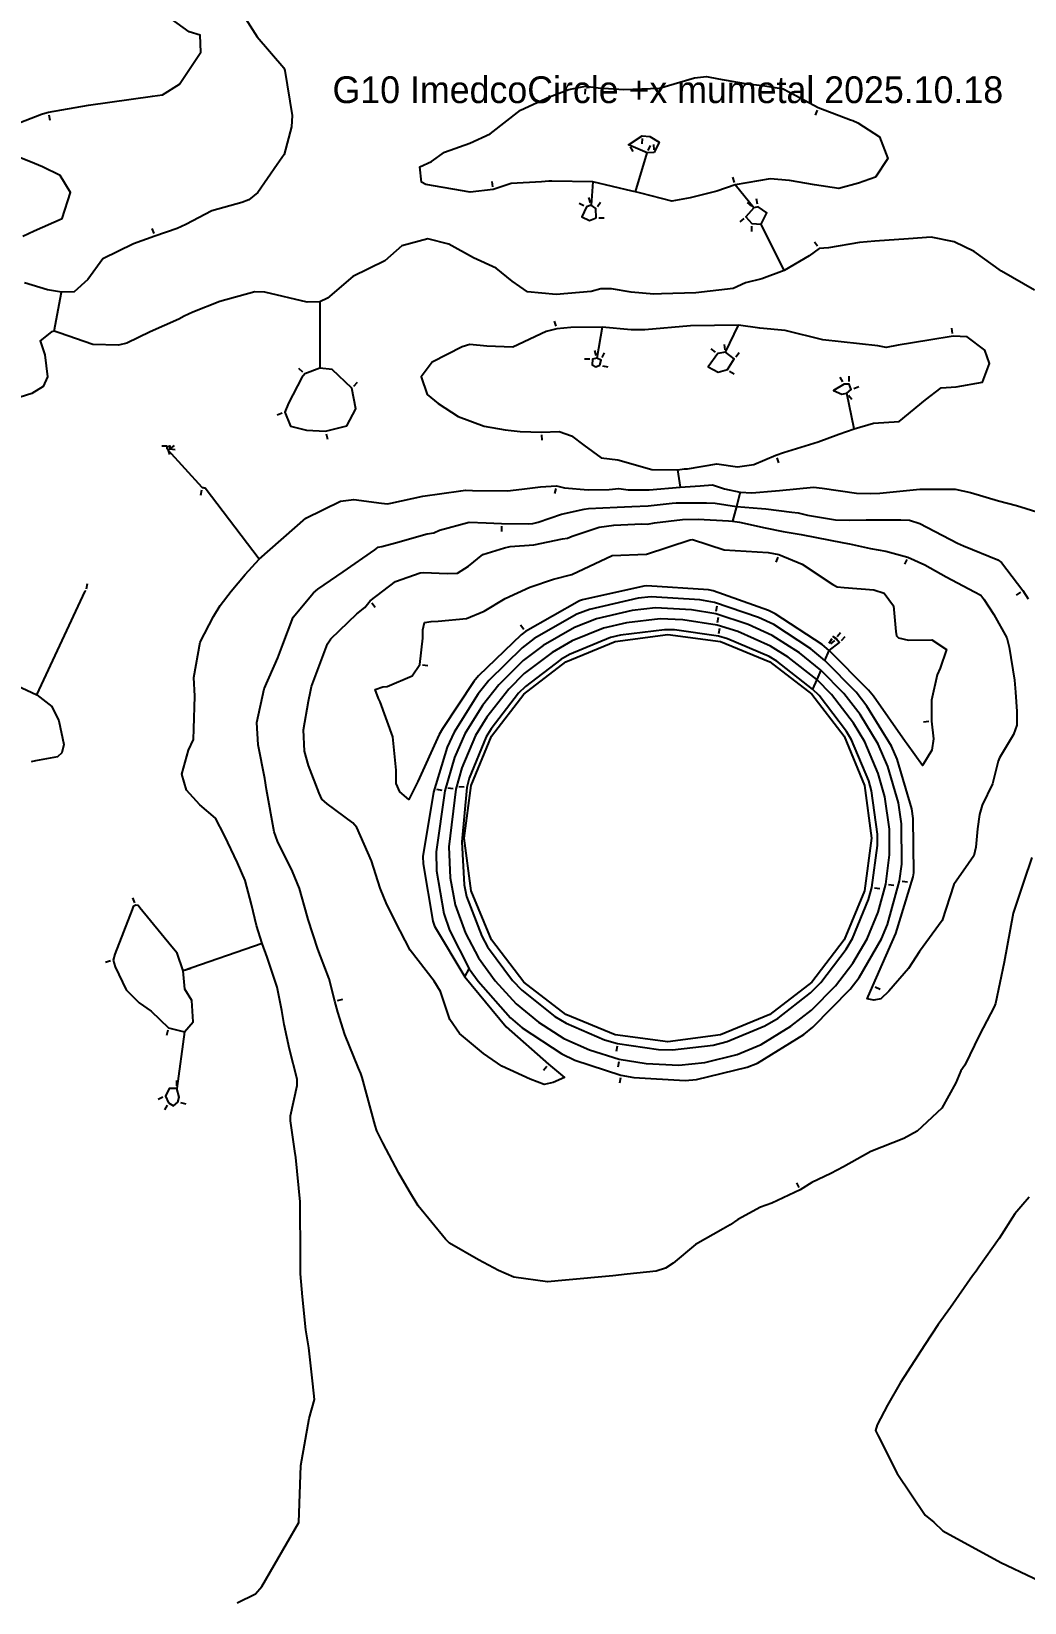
# Model space of a CAD drawing. Header units: metres. Extents: x -0.62 to 0.62, y -0.86 to 0.56.
# Drawn here: x -0.238 to 0.133, y -0.561 to 0.027 of the extents above; entities that cross this region are included whole.
import ezdxf
from ezdxf.enums import TextEntityAlignment as Align

# ---------------------------------------------------------------- set-up
doc = ezdxf.new("R2010")
doc.units = ezdxf.units.M
for name, color, linetype in [('connections', 2, 'Continuous'), ('direction', 3, 'Continuous'), ('frame', 6, 'Continuous'), ('loops', 1, 'Continuous'), ('merged', 255, 'Continuous'), ('text', 4, 'Continuous')]:
    doc.layers.add(name, color=color, linetype=linetype)

msp = doc.modelspace()

# ---------------------------------------------------------------- linework, layer by layer
at = {"layer": 'connections'}
for p, q in [((-0.01211, -0.03321), (-0.00772, -0.0186)), ((-0.02804, -0.02949), (-0.02869, -0.03825)), ((0.03212, -0.03916), (0.02524, -0.0306)), ((0.04347, -0.06269), (0.0349, -0.04524)), ((-0.22955, -0.08537), (-0.22683, -0.07074)), ((-0.13019, -0.07435), (-0.13018, -0.09912)), ((-0.02462, -0.08386), (-0.02652, -0.09542)), ((0.02163, -0.09324), (0.02641, -0.0831)), ((0.06976, -0.12192), (0.06692, -0.10855)), ((-0.1742, -0.14386), (-0.18691, -0.12988)), ((0.00362, -0.13724), (0.00456, -0.14369)), ((-0.15282, -0.1706), (-0.17304, -0.1441)), ((0.02708, -0.14556), (0.02564, -0.15087)), ((0.02564, -0.15087), (0.02425, -0.15643)), ((-0.23603, -0.2214), (-0.21792, -0.18266)), ((0.05879, -0.20851), (0.06036, -0.20481)), ((0.06036, -0.20481), (0.06427, -0.20175)), ((0.05571, -0.2157), (0.05417, -0.21927)), ((0.05725, -0.21211), (0.05571, -0.2157)), ((-0.15172, -0.31446), (-0.18132, -0.32462)), ((-0.07596, -0.32692), (-0.07426, -0.32393)), ((-0.18074, -0.34744), (-0.18361, -0.36862))]:
    msp.add_line(p, q, dxfattribs=at)
at = {"layer": 'direction'}
for points in [[(-0.03086, 0.00532), (-0.03109, 0.00333)], [(-0.23151, -0.00441), (-0.23116, -0.00638)], [(0.05585, -0.0026), (0.05513, -0.00447)], [(-0.01412, -0.01642), (-0.01303, -0.0181)], [(-0.00966, -0.01331), (-0.00978, -0.0153)], [(-0.00732, -0.01768), (-0.00652, -0.01584)], [(-0.00517, -0.01752), (-0.00522, -0.01552)], [(0.02491, -0.02966), (0.02426, -0.02777)], [(-0.06543, -0.03138), (-0.06566, -0.0294)], [(-0.03137, -0.03838), (-0.0332, -0.03756)], [(-0.02898, -0.0373), (-0.02955, -0.03538)], [(-0.02636, -0.03865), (-0.02522, -0.03701)], [(0.03136, -0.03851), (0.02984, -0.03721)], [(0.03356, -0.03784), (0.03314, -0.03588)], [(-0.1922, -0.04884), (-0.19288, -0.04696)], [(-0.02585, -0.04293), (-0.02385, -0.04288)], [(0.02847, -0.04319), (0.02694, -0.04448)], [(0.03135, -0.0461), (0.03127, -0.0481)], [(0.056, -0.05358), (0.05481, -0.05198)], [(-0.04182, -0.08346), (-0.04234, -0.08153)], [(0.10652, -0.08619), (0.10618, -0.08421)], [(-0.02677, -0.09445), (-0.02725, -0.09251)], [(-0.02456, -0.09524), (-0.02371, -0.09343)], [(0.01784, -0.09314), (0.01621, -0.09197)], [(0.02147, -0.09226), (0.02116, -0.09028)], [(0.02547, -0.09488), (0.02667, -0.09329)], [(-0.13657, -0.10066), (-0.13808, -0.09935)], [(-0.02919, -0.09581), (-0.03119, -0.09577)], [(-0.02443, -0.09825), (-0.02248, -0.09869)], [(-0.11745, -0.10588), (-0.11608, -0.10443)], [(0.02313, -0.10025), (0.02482, -0.10132)], [(0.06548, -0.1043), (0.06448, -0.10256)], [(0.06788, -0.10416), (0.06788, -0.10216)], [(0.06757, -0.10931), (0.06887, -0.11083)], [(0.06956, -0.10674), (0.07143, -0.10602)], [(-0.14423, -0.11595), (-0.14608, -0.11671)], [(-0.18726, -0.12831), (-0.18926, -0.12836)], [(-0.1861, -0.12929), (-0.18449, -0.12811)], [(-0.12776, -0.12376), (-0.12727, -0.12569)], [(-0.04725, -0.12412), (-0.04718, -0.12612)], [(-0.18697, -0.12955), (-0.18637, -0.13146)], [(-0.18632, -0.12939), (-0.18433, -0.12954)], [(0.04073, -0.13268), (0.04136, -0.13457)], [(-0.1744, -0.14484), (-0.17479, -0.14681)], [(-0.1744, -0.14484), (-0.17479, -0.14681)], [(-0.1744, -0.14484), (-0.17479, -0.14681)], [(-0.1744, -0.14484), (-0.17479, -0.14681)], [(-0.0419, -0.14416), (-0.04236, -0.1461)], [(-0.06226, -0.15829), (-0.06227, -0.16029)], [(0.04115, -0.16985), (0.0404, -0.1717)], [(0.0894, -0.17074), (0.08855, -0.17255)], [(-0.21746, -0.18174), (-0.21702, -0.17979)], [(-0.21746, -0.18174), (-0.21702, -0.17979)], [(-0.21746, -0.18174), (-0.21702, -0.17979)], [(-0.21746, -0.18174), (-0.21702, -0.17979)], [(-0.1107, -0.18696), (-0.1095, -0.18855)], [(0.13193, -0.18294), (0.13027, -0.18406)], [(0.01809, -0.19008), (0.01842, -0.18811)], [(0.01859, -0.19431), (0.0189, -0.19233)], [(-0.05389, -0.19689), (-0.05509, -0.19529)], [(0.01911, -0.19847), (0.0194, -0.1965)], [(0.06337, -0.19956), (0.06463, -0.19801)], [(0.06495, -0.20102), (0.06631, -0.19955)], [(0.06133, -0.20046), (0.06028, -0.20217)], [(0.06237, -0.20105), (0.06084, -0.20233)], [(-0.09178, -0.21015), (-0.08979, -0.21037)], [(0.09766, -0.23134), (0.09567, -0.23156)], [(-0.0844, -0.25711), (-0.08638, -0.25682)], [(-0.08025, -0.25654), (-0.08224, -0.2563)], [(-0.07619, -0.25598), (-0.07818, -0.25579)], [(0.07734, -0.29358), (0.07932, -0.29384)], [(0.08249, -0.29235), (0.08448, -0.29261)], [(0.08766, -0.29112), (0.08965, -0.29139)], [(-0.19941, -0.29919), (-0.20018, -0.29735)], [(-0.20848, -0.32092), (-0.21037, -0.32157)], [(-0.18038, -0.3243), (-0.17848, -0.32365)], [(0.07756, -0.33068), (0.07939, -0.33148)], [(-0.12354, -0.3357), (-0.1216, -0.3352)], [(-0.18706, -0.34688), (-0.18755, -0.34882)], [(-0.019, -0.35283), (-0.01929, -0.35481)], [(-0.04522, -0.36038), (-0.04651, -0.36191)], [(-0.01834, -0.35871), (-0.01866, -0.36068)], [(-0.18361, -0.36762), (-0.18361, -0.36562)], [(-0.0177, -0.36465), (-0.01805, -0.36662)], [(-0.18884, -0.37195), (-0.19064, -0.37282)], [(-0.18725, -0.37486), (-0.18826, -0.37658)], [(-0.18229, -0.37395), (-0.18035, -0.37442)], [(0.04907, -0.40571), (0.04824, -0.40389)]]:
    msp.add_lwpolyline(points, dxfattribs=at)
at = {"layer": 'frame'}
msp.add_lwpolyline([(0, -0.1988), (0.01972, -0.2014), (0.0381, -0.20901), (0.05388, -0.22112), (0.06599, -0.2369), (0.0736, -0.25528), (0.0762, -0.275), (0.0736, -0.29472), (0.06599, -0.3131), (0.05388, -0.32888), (0.0381, -0.34099), (0.01972, -0.3486), (0, -0.3512), (-0.01972, -0.3486), (-0.0381, -0.34099), (-0.05388, -0.32888), (-0.06599, -0.3131), (-0.0736, -0.29472), (-0.0762, -0.275), (-0.0736, -0.25528), (-0.06599, -0.2369), (-0.05388, -0.22112), (-0.0381, -0.20901), (-0.01972, -0.2014), (0, -0.1988)], dxfattribs=at)
at = {"layer": 'loops'}
for points in [[(-0.16058, 0.03578), (-0.15355, 0.02475), (-0.14364, 0.01313), (-0.14326, 0.01224), (-0.14051, -0.00465), (-0.14073, -0.00893), (-0.14349, -0.01924), (-0.14609, -0.02297), (-0.15339, -0.0335), (-0.15679, -0.03624), (-0.15936, -0.0372), (-0.17063, -0.04035), (-0.18035, -0.04542), (-0.18358, -0.04686), (-0.19186, -0.04978), (-0.19983, -0.05266), (-0.21128, -0.05821), (-0.217, -0.06596), (-0.22203, -0.07059), (-0.22683, -0.07074), (-0.23204, -0.06981), (-0.24065, -0.06729)], [(-0.23168, -0.00342), (-0.21668, -0.00077), (-0.19274, 0.00263), (-0.18905, 0.00308), (-0.18269, 0.00702), (-0.17473, 0.0191), (-0.17498, 0.02545), (-0.17909, 0.02665), (-0.18573, 0.03151)], [(0.0562, -0.00167), (0.06838, -0.00629), (0.06921, -0.00652), (0.07102, -0.00743), (0.07918, -0.01257), (0.08224, -0.02069), (0.07763, -0.02776), (0.07134, -0.02996), (0.06399, -0.0319), (0.05486, -0.03054), (0.04556, -0.02902), (0.03829, -0.02838), (0.02524, -0.0306), (0.01829, -0.03301), (0.00831, -0.03541), (0.00146, -0.03675), (-0.01005, -0.0337), (-0.01211, -0.03321), (-0.0134, -0.03291), (-0.02804, -0.02949), (-0.04339, -0.02916), (-0.04452, -0.02927), (-0.04725, -0.02948), (-0.05863, -0.03003), (-0.06532, -0.03238), (-0.07394, -0.03338), (-0.0905, -0.03051), (-0.09208, -0.02964), (-0.09278, -0.02388), (-0.08836, -0.02188), (-0.0835, -0.01834), (-0.07408, -0.01496), (-0.06641, -0.01155), (-0.05517, -0.00271), (-0.04422, 0.00235), (-0.03709, 0.00504), (-0.03074, 0.00631), (-0.02606, 0.00576), (-0.0165, 0.00511), (-0.00312, 0.00562), (0.01, 0.00943), (0.01441, 0.00994), (0.0189, 0.00908), (0.02897, 0.00734), (0.03626, 0.00646), (0.04315, 0.00539), (0.04793, 0.00282), (0.0562, -0.00167)], [(-0.24652, -0.00885), (-0.23426, -0.00411), (-0.233, -0.00382), (-0.23168, -0.00342)], [(-0.00514, -0.01852), (-0.00772, -0.0186), (-0.01466, -0.01558), (-0.0096, -0.01231), (-0.00669, -0.01248), (-0.00319, -0.01463), (-0.00514, -0.01852)], [(-0.24132, -0.04979), (-0.23701, -0.04781), (-0.2266, -0.0432), (-0.22349, -0.03344), (-0.22731, -0.02715), (-0.23395, -0.0238), (-0.23688, -0.02257), (-0.24712, -0.01844)], [(-0.02685, -0.04295), (-0.02693, -0.03948), (-0.02869, -0.03825), (-0.03046, -0.03878), (-0.03214, -0.04255), (-0.02934, -0.04391), (-0.02685, -0.04295)], [(0.03376, -0.03882), (0.03212, -0.03916), (0.02924, -0.04255), (0.03139, -0.0451), (0.0349, -0.04524), (0.03707, -0.04103), (0.03376, -0.03882)], [(0.1372, -0.06997), (0.12481, -0.06289), (0.11464, -0.05558), (0.10716, -0.05185), (0.09852, -0.0502), (0.09, -0.05074), (0.07738, -0.05169), (0.07174, -0.05219), (0.06006, -0.05419), (0.0566, -0.05438), (0.05293, -0.05711), (0.04347, -0.06269), (0.03517, -0.06572), (0.02909, -0.06719), (0.0244, -0.06931), (0.01048, -0.07101), (-0.00242, -0.07136), (-0.00525, -0.07143), (-0.01376, -0.07074), (-0.0211, -0.06944), (-0.02509, -0.06951), (-0.02868, -0.07052), (-0.04177, -0.07155), (-0.0525, -0.07067), (-0.05825, -0.06661), (-0.06418, -0.06179), (-0.07266, -0.05789), (-0.08197, -0.05275), (-0.08977, -0.05081), (-0.09945, -0.05344), (-0.10587, -0.05905), (-0.11781, -0.06493), (-0.1273, -0.07298), (-0.13019, -0.07435), (-0.13492, -0.07452), (-0.1508, -0.07077), (-0.15446, -0.07066), (-0.16752, -0.07427), (-0.17768, -0.07818), (-0.1809, -0.07977), (-0.1829, -0.08083), (-0.19365, -0.08563), (-0.20234, -0.08986), (-0.20542, -0.09061), (-0.21512, -0.09028), (-0.22768, -0.08594), (-0.22955, -0.08537), (-0.2306, -0.08558), (-0.23476, -0.08898), (-0.23299, -0.09424), (-0.23204, -0.10237), (-0.23364, -0.10597), (-0.23794, -0.1087), (-0.24939, -0.11231)], [(0.04042, -0.13173), (0.04332, -0.13076), (0.05625, -0.1267), (0.06392, -0.12387), (0.06976, -0.12192), (0.07697, -0.1197), (0.08651, -0.11915), (0.09637, -0.11102), (0.1023, -0.10653), (0.10784, -0.10612), (0.11768, -0.10435), (0.12038, -0.09746), (0.1186, -0.09246), (0.11192, -0.0875), (0.10668, -0.08717), (0.09767, -0.0887), (0.08621, -0.09057), (0.08161, -0.09147), (0.0786, -0.09081), (0.05793, -0.08851), (0.04395, -0.08502), (0.03438, -0.08422), (0.02641, -0.0831), (0.00846, -0.08329), (-0.00856, -0.08481), (-0.01371, -0.0848), (-0.02462, -0.08386), (-0.03632, -0.08393), (-0.04156, -0.08443), (-0.0455, -0.0855), (-0.05801, -0.09126), (-0.06769, -0.09092), (-0.07405, -0.09027), (-0.07692, -0.09117), (-0.08813, -0.09688), (-0.09229, -0.10239), (-0.09004, -0.10905), (-0.08592, -0.11243), (-0.07847, -0.11731), (-0.06868, -0.12093), (-0.06079, -0.12218), (-0.0552, -0.12286), (-0.04728, -0.12312), (-0.04062, -0.12289), (-0.03602, -0.12447), (-0.03144, -0.12802), (-0.02491, -0.13266), (-0.01876, -0.13347), (-0.00597, -0.1371), (0.00362, -0.13724), (0.0062, -0.13684), (0.0073, -0.13677), (0.01838, -0.13492), (0.02603, -0.13614), (0.03218, -0.13518), (0.04042, -0.13173)], [(0.02229, -0.09971), (0.02487, -0.09568), (0.02163, -0.09324), (0.01865, -0.09372), (0.01509, -0.09867), (0.01887, -0.10072), (0.02229, -0.09971)], [(-0.12801, -0.12279), (-0.1201, -0.12075), (-0.11675, -0.11441), (-0.11814, -0.10661), (-0.12553, -0.09961), (-0.13018, -0.09912), (-0.13582, -0.10132), (-0.13696, -0.10263), (-0.14186, -0.11224), (-0.1433, -0.11558), (-0.14112, -0.12093), (-0.13522, -0.12231), (-0.12801, -0.12279)], [(-0.02541, -0.09803), (-0.02498, -0.09615), (-0.02652, -0.09542), (-0.02819, -0.09584), (-0.02824, -0.09795), (-0.02687, -0.09868), (-0.02541, -0.09803)], [(0.06692, -0.10855), (0.06863, -0.1071), (0.06788, -0.10516), (0.06597, -0.10516), (0.06192, -0.10749), (0.06506, -0.10893), (0.06692, -0.10855)], [(-0.18691, -0.12988), (-0.18732, -0.12932), (-0.18727, -0.1286), (-0.18626, -0.12828), (-0.18624, -0.12921), (-0.18652, -0.12951), (-0.18691, -0.12988)], [(-0.16112, -0.56111), (-0.15428, -0.55769), (-0.15182, -0.555), (-0.13801, -0.53104), (-0.13733, -0.5097), (-0.13411, -0.49211), (-0.13217, -0.48496), (-0.13276, -0.4792), (-0.13433, -0.46573), (-0.13545, -0.45895), (-0.13665, -0.44665), (-0.13738, -0.43805), (-0.13743, -0.42853), (-0.13751, -0.4148), (-0.13758, -0.41111), (-0.13915, -0.39447), (-0.1395, -0.39205), (-0.14119, -0.3807), (-0.14109, -0.37884), (-0.13868, -0.3675), (-0.13866, -0.36512), (-0.1415, -0.3539), (-0.14348, -0.34466), (-0.14441, -0.33952), (-0.14616, -0.33075), (-0.14993, -0.31957), (-0.15172, -0.31446), (-0.15381, -0.30772), (-0.15577, -0.29977), (-0.15805, -0.29089), (-0.16097, -0.28417), (-0.16581, -0.274), (-0.16915, -0.26753), (-0.17502, -0.26255), (-0.18005, -0.25699), (-0.18181, -0.25104), (-0.17935, -0.24209), (-0.17747, -0.23807), (-0.17735, -0.23408), (-0.17699, -0.22189), (-0.1773, -0.21491), (-0.1749, -0.2017), (-0.16989, -0.19212), (-0.16751, -0.18796), (-0.16329, -0.18258), (-0.15806, -0.17633), (-0.15282, -0.1706), (-0.13536, -0.15528), (-0.12238, -0.14895), (-0.11749, -0.14826), (-0.10707, -0.14962), (-0.10484, -0.14987), (-0.1036, -0.14966), (-0.09167, -0.14706), (-0.07743, -0.14504), (-0.07564, -0.14479), (-0.07304, -0.14496), (-0.05999, -0.14501), (-0.05458, -0.14444), (-0.04765, -0.1436), (-0.04167, -0.14319)], [(-0.1742, -0.14386), (-0.17304, -0.1441), (-0.1742, -0.14386)], [(-0.04167, -0.14319), (-0.03869, -0.14389), (-0.02983, -0.14468), (-0.02195, -0.14462), (-0.01838, -0.14417), (-0.01485, -0.14466), (-0.00704, -0.14469), (0.00456, -0.14369), (0.01205, -0.14321), (0.01668, -0.14285), (0.0212, -0.14429), (0.02708, -0.14556), (0.03139, -0.14576), (0.0403, -0.14504), (0.04175, -0.14495), (0.05455, -0.14365), (0.05779, -0.14401), (0.07058, -0.14599), (0.07589, -0.14611), (0.07932, -0.14595), (0.09425, -0.14439), (0.10061, -0.14439), (0.10742, -0.14448), (0.11319, -0.14569), (0.12372, -0.14877), (0.13041, -0.15049), (0.13965, -0.15337)], [(0.04949, -0.40662), (0.03889, -0.4115), (0.03468, -0.41311), (0.02623, -0.41772), (0.02332, -0.41966), (0.02068, -0.42119), (0.01034, -0.42701), (0.00195, -0.43404), (-0.00086, -0.43584), (-0.00433, -0.43694), (-0.01516, -0.4381), (-0.02062, -0.4388), (-0.03833, -0.44039), (-0.04496, -0.44099), (-0.05762, -0.43927), (-0.06331, -0.43679), (-0.07084, -0.43277), (-0.08166, -0.42647), (-0.08321, -0.42505), (-0.09336, -0.41261), (-0.09663, -0.40718), (-0.10067, -0.40031), (-0.10663, -0.38899), (-0.10883, -0.38453), (-0.10942, -0.38255), (-0.11438, -0.36459), (-0.11484, -0.36304), (-0.11571, -0.36102), (-0.12083, -0.34849), (-0.1235, -0.34009), (-0.12451, -0.33595), (-0.12664, -0.3276), (-0.12997, -0.31912), (-0.13092, -0.31654), (-0.13451, -0.30537), (-0.13488, -0.30409), (-0.13778, -0.29382), (-0.14037, -0.28743), (-0.146, -0.27609), (-0.14723, -0.27267), (-0.15011, -0.25682), (-0.15076, -0.25274), (-0.15323, -0.2401), (-0.15378, -0.23173), (-0.15098, -0.21909), (-0.14589, -0.2076), (-0.14396, -0.20249), (-0.14015, -0.19228), (-0.13249, -0.18319), (-0.13095, -0.18182), (-0.12139, -0.17537), (-0.10962, -0.16714), (-0.10836, -0.16619), (-0.10695, -0.16586), (-0.10181, -0.16446), (-0.08997, -0.16121), (-0.08755, -0.16073), (-0.0854, -0.15972), (-0.07433, -0.15678), (-0.068, -0.15701), (-0.06225, -0.15729), (-0.0521, -0.15736), (-0.0505, -0.15733), (-0.04855, -0.1568), (-0.03973, -0.15384), (-0.03124, -0.15187), (-0.02968, -0.1517), (-0.01891, -0.15117), (-0.01345, -0.15092), (-0.00733, -0.15062), (0.00159, -0.14963), (0.00306, -0.14955), (0.01452, -0.14949), (0.01775, -0.1497), (0.02564, -0.15087), (0.035, -0.15173), (0.03668, -0.15185), (0.04644, -0.15308), (0.04876, -0.15326), (0.0523, -0.15412), (0.06272, -0.15589), (0.06778, -0.15605), (0.07421, -0.15585), (0.08716, -0.15596), (0.09038, -0.15607), (0.09425, -0.15732), (0.1084, -0.16467), (0.11055, -0.16564), (0.12344, -0.17092), (0.12479, -0.17185), (0.13276, -0.18237), (0.13484, -0.18545)], [(-0.04458, -0.35961), (-0.03866, -0.36458), (-0.04292, -0.36645), (-0.04626, -0.36717), (-0.05155, -0.36512), (-0.06214, -0.36036), (-0.069, -0.35551), (-0.07793, -0.34809), (-0.08154, -0.34279), (-0.08504, -0.33234), (-0.08737, -0.32851), (-0.09632, -0.31685), (-0.10011, -0.30973), (-0.10506, -0.29988), (-0.10756, -0.29376), (-0.11089, -0.28345), (-0.11636, -0.271), (-0.11778, -0.26929), (-0.12744, -0.2621), (-0.12942, -0.26046), (-0.13043, -0.25813), (-0.1344, -0.24779), (-0.13586, -0.24251), (-0.13627, -0.23442), (-0.13446, -0.22377), (-0.13369, -0.22009), (-0.13326, -0.21828), (-0.12736, -0.20226), (-0.1261, -0.20041), (-0.11628, -0.19106), (-0.11332, -0.18866), (-0.1113, -0.18616), (-0.10185, -0.17903), (-0.09266, -0.17575), (-0.09144, -0.1756), (-0.08248, -0.17598), (-0.07866, -0.17585), (-0.07462, -0.17327), (-0.06925, -0.16882), (-0.06112, -0.16635), (-0.05896, -0.16588), (-0.05016, -0.16523), (-0.03941, -0.16306), (-0.03755, -0.16272), (-0.03584, -0.162), (-0.02573, -0.15867), (-0.02025, -0.1579), (-0.00975, -0.15739), (-0.00758, -0.15752), (-0.00503, -0.15698), (0.00547, -0.15576), (0.01134, -0.15562), (0.02266, -0.15625), (0.02425, -0.15643), (0.0268, -0.15683), (0.03647, -0.15891), (0.04313, -0.16022), (0.04991, -0.16144), (0.06589, -0.16455), (0.06794, -0.16488), (0.07583, -0.16659), (0.08157, -0.16764), (0.08983, -0.16983), (0.09612, -0.17279), (0.1041, -0.17726), (0.11469, -0.18285), (0.11703, -0.18412), (0.11823, -0.18557), (0.12193, -0.19133), (0.12679, -0.2001), (0.12773, -0.20353), (0.12964, -0.21592), (0.13002, -0.22042), (0.1306, -0.22758), (0.13052, -0.23274), (0.12928, -0.2362), (0.12406, -0.24497), (0.12361, -0.24619), (0.1215, -0.25469), (0.11761, -0.26266), (0.11654, -0.26609), (0.11589, -0.27148), (0.11515, -0.27838), (0.1145, -0.28166), (0.11244, -0.28445), (0.10695, -0.29239), (0.10258, -0.30576), (0.09413, -0.31744), (0.09007, -0.32379), (0.0827, -0.33224), (0.07969, -0.33505), (0.07706, -0.33567), (0.07458, -0.33509), (0.07664, -0.33027), (0.08525, -0.31066), (0.09175, -0.28952), (0.09199, -0.28798), (0.09182, -0.2677), (0.09128, -0.26397), (0.08578, -0.24543), (0.08366, -0.24057), (0.07439, -0.22559), (0.07039, -0.22043), (0.05879, -0.20851), (0.05346, -0.20418), (0.03959, -0.1951), (0.03389, -0.19242), (0.01741, -0.18681), (0.01203, -0.18583), (-0.00619, -0.18476), (-0.01111, -0.18522), (-0.02933, -0.1894), (-0.03399, -0.19124), (-0.04996, -0.20032), (-0.05451, -0.20376), (-0.06698, -0.216), (-0.07093, -0.22096), (-0.07998, -0.23537), (-0.08248, -0.24098), (-0.08761, -0.25781), (-0.09159, -0.2818), (-0.09157, -0.2846), (-0.08795, -0.30607), (-0.08727, -0.30788), (-0.07596, -0.32692), (-0.06041, -0.34558), (-0.04458, -0.35961)], [(0.09865, -0.23123), (0.09936, -0.2378), (0.09876, -0.24204), (0.09528, -0.24776), (0.08948, -0.23985), (0.08882, -0.2389), (0.07692, -0.22192), (0.07503, -0.21964), (0.06036, -0.20481), (0.05767, -0.20261), (0.04021, -0.19102), (0.0377, -0.1898), (0.01692, -0.1825), (0.0152, -0.18216), (-0.00782, -0.18059), (-0.00892, -0.18068), (-0.03197, -0.18584), (-0.03307, -0.18626), (-0.05329, -0.19769), (-0.05492, -0.19891), (-0.07076, -0.21427), (-0.07255, -0.21644), (-0.08432, -0.23404), (-0.08549, -0.23618), (-0.0935, -0.25381), (-0.09693, -0.2605), (-0.10026, -0.25767), (-0.10163, -0.25449), (-0.10157, -0.24959), (-0.1029, -0.23715), (-0.10766, -0.22395), (-0.10824, -0.22281), (-0.10952, -0.21934), (-0.10665, -0.21839), (-0.10495, -0.21823), (-0.09562, -0.21422), (-0.09277, -0.21003), (-0.09163, -0.20012), (-0.0916, -0.19702), (-0.09106, -0.19436), (-0.08852, -0.19393), (-0.08587, -0.19388), (-0.07533, -0.19277), (-0.06873, -0.19003), (-0.0608, -0.18532), (-0.05159, -0.18107), (-0.04273, -0.17817), (-0.03587, -0.17639), (-0.02088, -0.16924), (-0.00796, -0.16881), (0.00831, -0.16336), (0.00929, -0.16332), (0.02103, -0.16715), (0.03749, -0.16818), (0.04153, -0.16892), (0.05027, -0.17249), (0.06168, -0.18015), (0.06336, -0.181), (0.06595, -0.18123), (0.07702, -0.18206), (0.08093, -0.18338), (0.08436, -0.18803), (0.08525, -0.1977), (0.08551, -0.19935), (0.08624, -0.2), (0.09006, -0.20098), (0.09873, -0.20078), (0.10428, -0.20443), (0.10187, -0.2114), (0.10079, -0.21385), (0.09858, -0.22341), (0.09865, -0.23123)], [(-0.21767, -0.18272), (-0.21792, -0.18266), (-0.21767, -0.18272)], [(-0.01753, -0.36367), (-0.01269, -0.36453), (0.00643, -0.36571), (0.01078, -0.3653), (0.02965, -0.36073), (0.03348, -0.35912), (0.05088, -0.34841), (0.05421, -0.34577), (0.06823, -0.33144), (0.07159, -0.32709), (0.07997, -0.31271), (0.08222, -0.30734), (0.08667, -0.29099), (0.08752, -0.2847), (0.08737, -0.26967), (0.08625, -0.26179), (0.08226, -0.24813), (0.07866, -0.23978), (0.0719, -0.22875), (0.06578, -0.22084), (0.05725, -0.21211), (0.04924, -0.20571), (0.039, -0.19913), (0.03007, -0.19507), (0.01792, -0.19107), (0.00885, -0.18954), (-0.00455, -0.18888), (-0.01331, -0.18979), (-0.02668, -0.19295), (-0.03491, -0.19623), (-0.04664, -0.20293), (-0.05411, -0.20859), (-0.06325, -0.2176), (-0.06936, -0.22534), (-0.07593, -0.23596), (-0.07979, -0.24485), (-0.08341, -0.25725), (-0.08671, -0.28006), (-0.08654, -0.28725), (-0.08383, -0.30316), (-0.08165, -0.30939), (-0.07426, -0.32393), (-0.071, -0.32855), (-0.05886, -0.34226), (-0.05444, -0.34601), (-0.03971, -0.35572), (-0.03479, -0.35802), (-0.01753, -0.36367)], [(-0.01818, -0.35772), (-0.00812, -0.35934), (0.00411, -0.35993), (0.01389, -0.35887), (0.02594, -0.35589), (0.0349, -0.35215), (0.04606, -0.34537), (0.05375, -0.33934), (0.06272, -0.3302), (0.06918, -0.32182), (0.07453, -0.31262), (0.07867, -0.30267), (0.0815, -0.29222), (0.08297, -0.2812), (0.08289, -0.27159), (0.08122, -0.25956), (0.07871, -0.25083), (0.07367, -0.23898), (0.06939, -0.23192), (0.06117, -0.22125), (0.05571, -0.2157), (0.04501, -0.20726), (0.03843, -0.20313), (0.02623, -0.19774), (0.01844, -0.19529), (0.00565, -0.19329), (-0.00291, -0.19297), (-0.01552, -0.19439), (-0.02404, -0.19647), (-0.03584, -0.20124), (-0.04332, -0.20552), (-0.05371, -0.21343), (-0.05953, -0.2192), (-0.06776, -0.22973), (-0.0719, -0.23654), (-0.07707, -0.24872), (-0.07926, -0.25666), (-0.08186, -0.27825), (-0.08141, -0.28985), (-0.07954, -0.29998), (-0.07564, -0.31053), (-0.07082, -0.31976), (-0.06455, -0.3284), (-0.05668, -0.33704), (-0.04836, -0.34386), (-0.03886, -0.34994), (-0.02925, -0.35425), (-0.01818, -0.35772)], [(-0.01886, -0.35184), (-0.00354, -0.35408), (0.00179, -0.35423), (0.017, -0.3524), (0.02224, -0.35106), (0.03633, -0.34521), (0.04122, -0.3423), (0.05331, -0.33292), (0.05723, -0.32896), (0.06677, -0.31654), (0.06908, -0.31254), (0.07512, -0.29799), (0.07635, -0.29345), (0.07842, -0.2777), (0.0784, -0.27352), (0.07621, -0.25733), (0.07515, -0.25353), (0.0687, -0.23817), (0.06687, -0.23508), (0.05655, -0.22168), (0.05417, -0.21927), (0.04076, -0.20884), (0.03787, -0.2071), (0.02238, -0.20047), (0.01897, -0.19946), (0.00246, -0.19709), (-0.00126, -0.19701), (-0.01771, -0.19902), (-0.02141, -0.19996), (-0.03676, -0.20625), (-0.04001, -0.20811), (-0.0533, -0.21828), (-0.05583, -0.22079), (-0.06614, -0.23413), (-0.0679, -0.23711), (-0.07431, -0.25261), (-0.07519, -0.25607), (-0.07711, -0.27643), (-0.07621, -0.29243), (-0.07532, -0.29681), (-0.06958, -0.31164), (-0.06742, -0.31562), (-0.05805, -0.3282), (-0.05456, -0.33189), (-0.04223, -0.34166), (-0.03805, -0.34423), (-0.0237, -0.35041), (-0.01886, -0.35184)], [(0.06314, -0.20041), (0.06427, -0.20175), (0.06274, -0.20033), (0.06185, -0.19961), (0.06314, -0.20041)], [(-0.24755, -0.21599), (-0.23603, -0.2214), (-0.23046, -0.22579), (-0.22783, -0.23113), (-0.22595, -0.23997), (-0.22662, -0.24302), (-0.22829, -0.2446), (-0.23653, -0.24611), (-0.23819, -0.24647)], [(0.13618, -0.28224), (0.13317, -0.29104), (0.12922, -0.30304), (0.12586, -0.32141), (0.12255, -0.33681), (0.12206, -0.33809), (0.11659, -0.34858), (0.11104, -0.35988), (0.1096, -0.3621), (0.10779, -0.36658), (0.1025, -0.37598), (0.09322, -0.38456), (0.08822, -0.38735), (0.07592, -0.39221), (0.06575, -0.39795), (0.06093, -0.40048), (0.0539, -0.40382), (0.04949, -0.40662)], [(-0.20753, -0.3206), (-0.20667, -0.32313), (-0.20265, -0.33178), (-0.19777, -0.33658), (-0.1933, -0.33972), (-0.18682, -0.34591), (-0.18074, -0.34744), (-0.17758, -0.34368), (-0.17803, -0.33576), (-0.18062, -0.33155), (-0.18132, -0.32462), (-0.18358, -0.31805), (-0.18556, -0.31569), (-0.19753, -0.30102), (-0.19813, -0.3002), (-0.19902, -0.30012), (-0.20001, -0.30053), (-0.20037, -0.3017), (-0.20681, -0.31845), (-0.20753, -0.3206)], [(-0.18675, -0.37399), (-0.18485, -0.3751), (-0.18326, -0.37372), (-0.18283, -0.37194), (-0.18361, -0.36862), (-0.18655, -0.36861), (-0.18793, -0.37152), (-0.18675, -0.37399)], [(0.13512, -0.40936), (0.1328, -0.41202), (0.1298, -0.4156), (0.12399, -0.42482), (0.11634, -0.43554), (0.11531, -0.43699), (0.11399, -0.43875), (0.10573, -0.45054), (0.10108, -0.45693), (0.09618, -0.4645), (0.08704, -0.47863), (0.0822, -0.4871), (0.07832, -0.49447), (0.07763, -0.49656), (0.07866, -0.49865), (0.08583, -0.51269), (0.09624, -0.52824), (0.09949, -0.53095), (0.10282, -0.53416), (0.12451, -0.54601), (0.14877, -0.55743)]]:
    msp.add_lwpolyline(points, dxfattribs=at)
at = {"layer": 'merged'}
for p, q in [((-0.01211, -0.03321), (-0.00772, -0.0186)), ((-0.02804, -0.02949), (-0.02869, -0.03825)), ((0.03212, -0.03916), (0.02524, -0.0306)), ((0.04347, -0.06269), (0.0349, -0.04524)), ((-0.22955, -0.08537), (-0.22683, -0.07074)), ((-0.13019, -0.07435), (-0.13018, -0.09912)), ((-0.02462, -0.08386), (-0.02652, -0.09542)), ((0.02163, -0.09324), (0.02641, -0.0831)), ((0.06976, -0.12192), (0.06692, -0.10855)), ((-0.1742, -0.14386), (-0.18691, -0.12988)), ((0.00362, -0.13724), (0.00456, -0.14369)), ((-0.15282, -0.1706), (-0.17304, -0.1441)), ((0.02708, -0.14556), (0.02564, -0.15087)), ((0.02564, -0.15087), (0.02425, -0.15643)), ((-0.23603, -0.2214), (-0.21792, -0.18266)), ((0.05879, -0.20851), (0.06036, -0.20481)), ((0.06036, -0.20481), (0.06427, -0.20175)), ((0.05571, -0.2157), (0.05417, -0.21927)), ((0.05725, -0.21211), (0.05571, -0.2157)), ((-0.15172, -0.31446), (-0.18132, -0.32462)), ((-0.07596, -0.32692), (-0.07426, -0.32393)), ((-0.18074, -0.34744), (-0.18361, -0.36862))]:
    msp.add_line(p, q, dxfattribs=at)
for points in [[(-0.16058, 0.03578), (-0.15355, 0.02475), (-0.14364, 0.01313), (-0.14326, 0.01224), (-0.14051, -0.00465), (-0.14073, -0.00893), (-0.14349, -0.01924), (-0.14609, -0.02297), (-0.15339, -0.0335), (-0.15679, -0.03624), (-0.15936, -0.0372), (-0.17063, -0.04035), (-0.18035, -0.04542), (-0.18358, -0.04686), (-0.19186, -0.04978), (-0.19983, -0.05266), (-0.21128, -0.05821), (-0.217, -0.06596), (-0.22203, -0.07059), (-0.22683, -0.07074), (-0.23204, -0.06981), (-0.24065, -0.06729)], [(-0.23168, -0.00342), (-0.21668, -0.00077), (-0.19274, 0.00263), (-0.18905, 0.00308), (-0.18269, 0.00702), (-0.17473, 0.0191), (-0.17498, 0.02545), (-0.17909, 0.02665), (-0.18573, 0.03151)], [(0.0562, -0.00167), (0.06838, -0.00629), (0.06921, -0.00652), (0.07102, -0.00743), (0.07918, -0.01257), (0.08224, -0.02069), (0.07763, -0.02776), (0.07134, -0.02996), (0.06399, -0.0319), (0.05486, -0.03054), (0.04556, -0.02902), (0.03829, -0.02838), (0.02524, -0.0306), (0.01829, -0.03301), (0.00831, -0.03541), (0.00146, -0.03675), (-0.01005, -0.0337), (-0.01211, -0.03321), (-0.0134, -0.03291), (-0.02804, -0.02949), (-0.04339, -0.02916), (-0.04452, -0.02927), (-0.04725, -0.02948), (-0.05863, -0.03003), (-0.06532, -0.03238), (-0.07394, -0.03338), (-0.0905, -0.03051), (-0.09208, -0.02964), (-0.09278, -0.02388), (-0.08836, -0.02188), (-0.0835, -0.01834), (-0.07408, -0.01496), (-0.06641, -0.01155), (-0.05517, -0.00271), (-0.04422, 0.00235), (-0.03709, 0.00504), (-0.03074, 0.00631), (-0.02606, 0.00576), (-0.0165, 0.00511), (-0.00312, 0.00562), (0.01, 0.00943), (0.01441, 0.00994), (0.0189, 0.00908), (0.02897, 0.00734), (0.03626, 0.00646), (0.04315, 0.00539), (0.04793, 0.00282), (0.0562, -0.00167)], [(-0.03086, 0.00532), (-0.03109, 0.00333)], [(-0.24652, -0.00885), (-0.23426, -0.00411), (-0.233, -0.00382), (-0.23168, -0.00342)], [(-0.23151, -0.00441), (-0.23116, -0.00638)], [(0.05585, -0.0026), (0.05513, -0.00447)], [(-0.00514, -0.01852), (-0.00772, -0.0186), (-0.01466, -0.01558), (-0.0096, -0.01231), (-0.00669, -0.01248), (-0.00319, -0.01463), (-0.00514, -0.01852)], [(-0.01412, -0.01642), (-0.01303, -0.0181)], [(-0.00966, -0.01331), (-0.00978, -0.0153)], [(-0.00732, -0.01768), (-0.00652, -0.01584)], [(-0.00517, -0.01752), (-0.00522, -0.01552)], [(-0.24132, -0.04979), (-0.23701, -0.04781), (-0.2266, -0.0432), (-0.22349, -0.03344), (-0.22731, -0.02715), (-0.23395, -0.0238), (-0.23688, -0.02257), (-0.24712, -0.01844)], [(0.02491, -0.02966), (0.02426, -0.02777)], [(-0.06543, -0.03138), (-0.06566, -0.0294)], [(-0.03137, -0.03838), (-0.0332, -0.03756)], [(-0.02685, -0.04295), (-0.02693, -0.03948), (-0.02869, -0.03825), (-0.03046, -0.03878), (-0.03214, -0.04255), (-0.02934, -0.04391), (-0.02685, -0.04295)], [(-0.02898, -0.0373), (-0.02955, -0.03538)], [(-0.02636, -0.03865), (-0.02522, -0.03701)], [(0.03376, -0.03882), (0.03212, -0.03916), (0.02924, -0.04255), (0.03139, -0.0451), (0.0349, -0.04524), (0.03707, -0.04103), (0.03376, -0.03882)], [(0.03136, -0.03851), (0.02984, -0.03721)], [(0.03356, -0.03784), (0.03314, -0.03588)], [(-0.1922, -0.04884), (-0.19288, -0.04696)], [(-0.02585, -0.04293), (-0.02385, -0.04288)], [(0.02847, -0.04319), (0.02694, -0.04448)], [(0.03135, -0.0461), (0.03127, -0.0481)], [(0.1372, -0.06997), (0.12481, -0.06289), (0.11464, -0.05558), (0.10716, -0.05185), (0.09852, -0.0502), (0.09, -0.05074), (0.07738, -0.05169), (0.07174, -0.05219), (0.06006, -0.05419), (0.0566, -0.05438), (0.05293, -0.05711), (0.04347, -0.06269), (0.03517, -0.06572), (0.02909, -0.06719), (0.0244, -0.06931), (0.01048, -0.07101), (-0.00242, -0.07136), (-0.00525, -0.07143), (-0.01376, -0.07074), (-0.0211, -0.06944), (-0.02509, -0.06951), (-0.02868, -0.07052), (-0.04177, -0.07155), (-0.0525, -0.07067), (-0.05825, -0.06661), (-0.06418, -0.06179), (-0.07266, -0.05789), (-0.08197, -0.05275), (-0.08977, -0.05081), (-0.09945, -0.05344), (-0.10587, -0.05905), (-0.11781, -0.06493), (-0.1273, -0.07298), (-0.13019, -0.07435), (-0.13492, -0.07452), (-0.1508, -0.07077), (-0.15446, -0.07066), (-0.16752, -0.07427), (-0.17768, -0.07818), (-0.1809, -0.07977), (-0.1829, -0.08083), (-0.19365, -0.08563), (-0.20234, -0.08986), (-0.20542, -0.09061), (-0.21512, -0.09028), (-0.22768, -0.08594), (-0.22955, -0.08537), (-0.2306, -0.08558), (-0.23476, -0.08898), (-0.23299, -0.09424), (-0.23204, -0.10237), (-0.23364, -0.10597), (-0.23794, -0.1087), (-0.24939, -0.11231)], [(0.056, -0.05358), (0.05481, -0.05198)], [(-0.04182, -0.08346), (-0.04234, -0.08153)], [(0.04042, -0.13173), (0.04332, -0.13076), (0.05625, -0.1267), (0.06392, -0.12387), (0.06976, -0.12192), (0.07697, -0.1197), (0.08651, -0.11915), (0.09637, -0.11102), (0.1023, -0.10653), (0.10784, -0.10612), (0.11768, -0.10435), (0.12038, -0.09746), (0.1186, -0.09246), (0.11192, -0.0875), (0.10668, -0.08717), (0.09767, -0.0887), (0.08621, -0.09057), (0.08161, -0.09147), (0.0786, -0.09081), (0.05793, -0.08851), (0.04395, -0.08502), (0.03438, -0.08422), (0.02641, -0.0831), (0.00846, -0.08329), (-0.00856, -0.08481), (-0.01371, -0.0848), (-0.02462, -0.08386), (-0.03632, -0.08393), (-0.04156, -0.08443), (-0.0455, -0.0855), (-0.05801, -0.09126), (-0.06769, -0.09092), (-0.07405, -0.09027), (-0.07692, -0.09117), (-0.08813, -0.09688), (-0.09229, -0.10239), (-0.09004, -0.10905), (-0.08592, -0.11243), (-0.07847, -0.11731), (-0.06868, -0.12093), (-0.06079, -0.12218), (-0.0552, -0.12286), (-0.04728, -0.12312), (-0.04062, -0.12289), (-0.03602, -0.12447), (-0.03144, -0.12802), (-0.02491, -0.13266), (-0.01876, -0.13347), (-0.00597, -0.1371), (0.00362, -0.13724), (0.0062, -0.13684), (0.0073, -0.13677), (0.01838, -0.13492), (0.02603, -0.13614), (0.03218, -0.13518), (0.04042, -0.13173)], [(0.10652, -0.08619), (0.10618, -0.08421)], [(-0.02677, -0.09445), (-0.02725, -0.09251)], [(-0.02456, -0.09524), (-0.02371, -0.09343)], [(0.02229, -0.09971), (0.02487, -0.09568), (0.02163, -0.09324), (0.01865, -0.09372), (0.01509, -0.09867), (0.01887, -0.10072), (0.02229, -0.09971)], [(0.01784, -0.09314), (0.01621, -0.09197)], [(0.02147, -0.09226), (0.02116, -0.09028)], [(0.02547, -0.09488), (0.02667, -0.09329)], [(-0.12801, -0.12279), (-0.1201, -0.12075), (-0.11675, -0.11441), (-0.11814, -0.10661), (-0.12553, -0.09961), (-0.13018, -0.09912), (-0.13582, -0.10132), (-0.13696, -0.10263), (-0.14186, -0.11224), (-0.1433, -0.11558), (-0.14112, -0.12093), (-0.13522, -0.12231), (-0.12801, -0.12279)], [(-0.13657, -0.10066), (-0.13808, -0.09935)], [(-0.02919, -0.09581), (-0.03119, -0.09577)], [(-0.02541, -0.09803), (-0.02498, -0.09615), (-0.02652, -0.09542), (-0.02819, -0.09584), (-0.02824, -0.09795), (-0.02687, -0.09868), (-0.02541, -0.09803)], [(-0.02443, -0.09825), (-0.02248, -0.09869)], [(-0.11745, -0.10588), (-0.11608, -0.10443)], [(0.02313, -0.10025), (0.02482, -0.10132)], [(0.06692, -0.10855), (0.06863, -0.1071), (0.06788, -0.10516), (0.06597, -0.10516), (0.06192, -0.10749), (0.06506, -0.10893), (0.06692, -0.10855)], [(0.06548, -0.1043), (0.06448, -0.10256)], [(0.06788, -0.10416), (0.06788, -0.10216)], [(0.06757, -0.10931), (0.06887, -0.11083)], [(0.06956, -0.10674), (0.07143, -0.10602)], [(-0.14423, -0.11595), (-0.14608, -0.11671)], [(-0.18726, -0.12831), (-0.18926, -0.12836)], [(-0.18691, -0.12988), (-0.18732, -0.12932), (-0.18727, -0.1286), (-0.18626, -0.12828), (-0.18624, -0.12921), (-0.18652, -0.12951), (-0.18691, -0.12988)], [(-0.1861, -0.12929), (-0.18449, -0.12811)], [(-0.12776, -0.12376), (-0.12727, -0.12569)], [(-0.04725, -0.12412), (-0.04718, -0.12612)], [(-0.18697, -0.12955), (-0.18637, -0.13146)], [(-0.18632, -0.12939), (-0.18433, -0.12954)], [(0.04073, -0.13268), (0.04136, -0.13457)], [(-0.16112, -0.56111), (-0.15428, -0.55769), (-0.15182, -0.555), (-0.13801, -0.53104), (-0.13733, -0.5097), (-0.13411, -0.49211), (-0.13217, -0.48496), (-0.13276, -0.4792), (-0.13433, -0.46573), (-0.13545, -0.45895), (-0.13665, -0.44665), (-0.13738, -0.43805), (-0.13743, -0.42853), (-0.13751, -0.4148), (-0.13758, -0.41111), (-0.13915, -0.39447), (-0.1395, -0.39205), (-0.14119, -0.3807), (-0.14109, -0.37884), (-0.13868, -0.3675), (-0.13866, -0.36512), (-0.1415, -0.3539), (-0.14348, -0.34466), (-0.14441, -0.33952), (-0.14616, -0.33075), (-0.14993, -0.31957), (-0.15172, -0.31446), (-0.15381, -0.30772), (-0.15577, -0.29977), (-0.15805, -0.29089), (-0.16097, -0.28417), (-0.16581, -0.274), (-0.16915, -0.26753), (-0.17502, -0.26255), (-0.18005, -0.25699), (-0.18181, -0.25104), (-0.17935, -0.24209), (-0.17747, -0.23807), (-0.17735, -0.23408), (-0.17699, -0.22189), (-0.1773, -0.21491), (-0.1749, -0.2017), (-0.16989, -0.19212), (-0.16751, -0.18796), (-0.16329, -0.18258), (-0.15806, -0.17633), (-0.15282, -0.1706), (-0.13536, -0.15528), (-0.12238, -0.14895), (-0.11749, -0.14826), (-0.10707, -0.14962), (-0.10484, -0.14987), (-0.1036, -0.14966), (-0.09167, -0.14706), (-0.07743, -0.14504), (-0.07564, -0.14479), (-0.07304, -0.14496), (-0.05999, -0.14501), (-0.05458, -0.14444), (-0.04765, -0.1436), (-0.04167, -0.14319)], [(-0.1744, -0.14484), (-0.17479, -0.14681)], [(-0.1744, -0.14484), (-0.17479, -0.14681)], [(-0.1744, -0.14484), (-0.17479, -0.14681)], [(-0.1744, -0.14484), (-0.17479, -0.14681)], [(-0.1742, -0.14386), (-0.17304, -0.1441), (-0.1742, -0.14386)], [(-0.0419, -0.14416), (-0.04236, -0.1461)], [(-0.04167, -0.14319), (-0.03869, -0.14389), (-0.02983, -0.14468), (-0.02195, -0.14462), (-0.01838, -0.14417), (-0.01485, -0.14466), (-0.00704, -0.14469), (0.00456, -0.14369), (0.01205, -0.14321), (0.01668, -0.14285), (0.0212, -0.14429), (0.02708, -0.14556), (0.03139, -0.14576), (0.0403, -0.14504), (0.04175, -0.14495), (0.05455, -0.14365), (0.05779, -0.14401), (0.07058, -0.14599), (0.07589, -0.14611), (0.07932, -0.14595), (0.09425, -0.14439), (0.10061, -0.14439), (0.10742, -0.14448), (0.11319, -0.14569), (0.12372, -0.14877), (0.13041, -0.15049), (0.13965, -0.15337)], [(0.04949, -0.40662), (0.03889, -0.4115), (0.03468, -0.41311), (0.02623, -0.41772), (0.02332, -0.41966), (0.02068, -0.42119), (0.01034, -0.42701), (0.00195, -0.43404), (-0.00086, -0.43584), (-0.00433, -0.43694), (-0.01516, -0.4381), (-0.02062, -0.4388), (-0.03833, -0.44039), (-0.04496, -0.44099), (-0.05762, -0.43927), (-0.06331, -0.43679), (-0.07084, -0.43277), (-0.08166, -0.42647), (-0.08321, -0.42505), (-0.09336, -0.41261), (-0.09663, -0.40718), (-0.10067, -0.40031), (-0.10663, -0.38899), (-0.10883, -0.38453), (-0.10942, -0.38255), (-0.11438, -0.36459), (-0.11484, -0.36304), (-0.11571, -0.36102), (-0.12083, -0.34849), (-0.1235, -0.34009), (-0.12451, -0.33595), (-0.12664, -0.3276), (-0.12997, -0.31912), (-0.13092, -0.31654), (-0.13451, -0.30537), (-0.13488, -0.30409), (-0.13778, -0.29382), (-0.14037, -0.28743), (-0.146, -0.27609), (-0.14723, -0.27267), (-0.15011, -0.25682), (-0.15076, -0.25274), (-0.15323, -0.2401), (-0.15378, -0.23173), (-0.15098, -0.21909), (-0.14589, -0.2076), (-0.14396, -0.20249), (-0.14015, -0.19228), (-0.13249, -0.18319), (-0.13095, -0.18182), (-0.12139, -0.17537), (-0.10962, -0.16714), (-0.10836, -0.16619), (-0.10695, -0.16586), (-0.10181, -0.16446), (-0.08997, -0.16121), (-0.08755, -0.16073), (-0.0854, -0.15972), (-0.07433, -0.15678), (-0.068, -0.15701), (-0.06225, -0.15729), (-0.0521, -0.15736), (-0.0505, -0.15733), (-0.04855, -0.1568), (-0.03973, -0.15384), (-0.03124, -0.15187), (-0.02968, -0.1517), (-0.01891, -0.15117), (-0.01345, -0.15092), (-0.00733, -0.15062), (0.00159, -0.14963), (0.00306, -0.14955), (0.01452, -0.14949), (0.01775, -0.1497), (0.02564, -0.15087), (0.035, -0.15173), (0.03668, -0.15185), (0.04644, -0.15308), (0.04876, -0.15326), (0.0523, -0.15412), (0.06272, -0.15589), (0.06778, -0.15605), (0.07421, -0.15585), (0.08716, -0.15596), (0.09038, -0.15607), (0.09425, -0.15732), (0.1084, -0.16467), (0.11055, -0.16564), (0.12344, -0.17092), (0.12479, -0.17185), (0.13276, -0.18237), (0.13484, -0.18545)], [(-0.04458, -0.35961), (-0.03866, -0.36458), (-0.04292, -0.36645), (-0.04626, -0.36717), (-0.05155, -0.36512), (-0.06214, -0.36036), (-0.069, -0.35551), (-0.07793, -0.34809), (-0.08154, -0.34279), (-0.08504, -0.33234), (-0.08737, -0.32851), (-0.09632, -0.31685), (-0.10011, -0.30973), (-0.10506, -0.29988), (-0.10756, -0.29376), (-0.11089, -0.28345), (-0.11636, -0.271), (-0.11778, -0.26929), (-0.12744, -0.2621), (-0.12942, -0.26046), (-0.13043, -0.25813), (-0.1344, -0.24779), (-0.13586, -0.24251), (-0.13627, -0.23442), (-0.13446, -0.22377), (-0.13369, -0.22009), (-0.13326, -0.21828), (-0.12736, -0.20226), (-0.1261, -0.20041), (-0.11628, -0.19106), (-0.11332, -0.18866), (-0.1113, -0.18616), (-0.10185, -0.17903), (-0.09266, -0.17575), (-0.09144, -0.1756), (-0.08248, -0.17598), (-0.07866, -0.17585), (-0.07462, -0.17327), (-0.06925, -0.16882), (-0.06112, -0.16635), (-0.05896, -0.16588), (-0.05016, -0.16523), (-0.03941, -0.16306), (-0.03755, -0.16272), (-0.03584, -0.162), (-0.02573, -0.15867), (-0.02025, -0.1579), (-0.00975, -0.15739), (-0.00758, -0.15752), (-0.00503, -0.15698), (0.00547, -0.15576), (0.01134, -0.15562), (0.02266, -0.15625), (0.02425, -0.15643), (0.0268, -0.15683), (0.03647, -0.15891), (0.04313, -0.16022), (0.04991, -0.16144), (0.06589, -0.16455), (0.06794, -0.16488), (0.07583, -0.16659), (0.08157, -0.16764), (0.08983, -0.16983), (0.09612, -0.17279), (0.1041, -0.17726), (0.11469, -0.18285), (0.11703, -0.18412), (0.11823, -0.18557), (0.12193, -0.19133), (0.12679, -0.2001), (0.12773, -0.20353), (0.12964, -0.21592), (0.13002, -0.22042), (0.1306, -0.22758), (0.13052, -0.23274), (0.12928, -0.2362), (0.12406, -0.24497), (0.12361, -0.24619), (0.1215, -0.25469), (0.11761, -0.26266), (0.11654, -0.26609), (0.11589, -0.27148), (0.11515, -0.27838), (0.1145, -0.28166), (0.11244, -0.28445), (0.10695, -0.29239), (0.10258, -0.30576), (0.09413, -0.31744), (0.09007, -0.32379), (0.0827, -0.33224), (0.07969, -0.33505), (0.07706, -0.33567), (0.07458, -0.33509), (0.07664, -0.33027), (0.08525, -0.31066), (0.09175, -0.28952), (0.09199, -0.28798), (0.09182, -0.2677), (0.09128, -0.26397), (0.08578, -0.24543), (0.08366, -0.24057), (0.07439, -0.22559), (0.07039, -0.22043), (0.05879, -0.20851), (0.05346, -0.20418), (0.03959, -0.1951), (0.03389, -0.19242), (0.01741, -0.18681), (0.01203, -0.18583), (-0.00619, -0.18476), (-0.01111, -0.18522), (-0.02933, -0.1894), (-0.03399, -0.19124), (-0.04996, -0.20032), (-0.05451, -0.20376), (-0.06698, -0.216), (-0.07093, -0.22096), (-0.07998, -0.23537), (-0.08248, -0.24098), (-0.08761, -0.25781), (-0.09159, -0.2818), (-0.09157, -0.2846), (-0.08795, -0.30607), (-0.08727, -0.30788), (-0.07596, -0.32692), (-0.06041, -0.34558), (-0.04458, -0.35961)], [(-0.06226, -0.15829), (-0.06227, -0.16029)], [(0.09865, -0.23123), (0.09936, -0.2378), (0.09876, -0.24204), (0.09528, -0.24776), (0.08948, -0.23985), (0.08882, -0.2389), (0.07692, -0.22192), (0.07503, -0.21964), (0.06036, -0.20481), (0.05767, -0.20261), (0.04021, -0.19102), (0.0377, -0.1898), (0.01692, -0.1825), (0.0152, -0.18216), (-0.00782, -0.18059), (-0.00892, -0.18068), (-0.03197, -0.18584), (-0.03307, -0.18626), (-0.05329, -0.19769), (-0.05492, -0.19891), (-0.07076, -0.21427), (-0.07255, -0.21644), (-0.08432, -0.23404), (-0.08549, -0.23618), (-0.0935, -0.25381), (-0.09693, -0.2605), (-0.10026, -0.25767), (-0.10163, -0.25449), (-0.10157, -0.24959), (-0.1029, -0.23715), (-0.10766, -0.22395), (-0.10824, -0.22281), (-0.10952, -0.21934), (-0.10665, -0.21839), (-0.10495, -0.21823), (-0.09562, -0.21422), (-0.09277, -0.21003), (-0.09163, -0.20012), (-0.0916, -0.19702), (-0.09106, -0.19436), (-0.08852, -0.19393), (-0.08587, -0.19388), (-0.07533, -0.19277), (-0.06873, -0.19003), (-0.0608, -0.18532), (-0.05159, -0.18107), (-0.04273, -0.17817), (-0.03587, -0.17639), (-0.02088, -0.16924), (-0.00796, -0.16881), (0.00831, -0.16336), (0.00929, -0.16332), (0.02103, -0.16715), (0.03749, -0.16818), (0.04153, -0.16892), (0.05027, -0.17249), (0.06168, -0.18015), (0.06336, -0.181), (0.06595, -0.18123), (0.07702, -0.18206), (0.08093, -0.18338), (0.08436, -0.18803), (0.08525, -0.1977), (0.08551, -0.19935), (0.08624, -0.2), (0.09006, -0.20098), (0.09873, -0.20078), (0.10428, -0.20443), (0.10187, -0.2114), (0.10079, -0.21385), (0.09858, -0.22341), (0.09865, -0.23123)], [(0.04115, -0.16985), (0.0404, -0.1717)], [(0.0894, -0.17074), (0.08855, -0.17255)], [(-0.21746, -0.18174), (-0.21702, -0.17979)], [(-0.21746, -0.18174), (-0.21702, -0.17979)], [(-0.21746, -0.18174), (-0.21702, -0.17979)], [(-0.21746, -0.18174), (-0.21702, -0.17979)], [(-0.21767, -0.18272), (-0.21792, -0.18266), (-0.21767, -0.18272)], [(-0.1107, -0.18696), (-0.1095, -0.18855)], [(0.13193, -0.18294), (0.13027, -0.18406)], [(-0.01753, -0.36367), (-0.01269, -0.36453), (0.00643, -0.36571), (0.01078, -0.3653), (0.02965, -0.36073), (0.03348, -0.35912), (0.05088, -0.34841), (0.05421, -0.34577), (0.06823, -0.33144), (0.07159, -0.32709), (0.07997, -0.31271), (0.08222, -0.30734), (0.08667, -0.29099), (0.08752, -0.2847), (0.08737, -0.26967), (0.08625, -0.26179), (0.08226, -0.24813), (0.07866, -0.23978), (0.0719, -0.22875), (0.06578, -0.22084), (0.05725, -0.21211), (0.04924, -0.20571), (0.039, -0.19913), (0.03007, -0.19507), (0.01792, -0.19107), (0.00885, -0.18954), (-0.00455, -0.18888), (-0.01331, -0.18979), (-0.02668, -0.19295), (-0.03491, -0.19623), (-0.04664, -0.20293), (-0.05411, -0.20859), (-0.06325, -0.2176), (-0.06936, -0.22534), (-0.07593, -0.23596), (-0.07979, -0.24485), (-0.08341, -0.25725), (-0.08671, -0.28006), (-0.08654, -0.28725), (-0.08383, -0.30316), (-0.08165, -0.30939), (-0.07426, -0.32393), (-0.071, -0.32855), (-0.05886, -0.34226), (-0.05444, -0.34601), (-0.03971, -0.35572), (-0.03479, -0.35802), (-0.01753, -0.36367)], [(-0.01818, -0.35772), (-0.00812, -0.35934), (0.00411, -0.35993), (0.01389, -0.35887), (0.02594, -0.35589), (0.0349, -0.35215), (0.04606, -0.34537), (0.05375, -0.33934), (0.06272, -0.3302), (0.06918, -0.32182), (0.07453, -0.31262), (0.07867, -0.30267), (0.0815, -0.29222), (0.08297, -0.2812), (0.08289, -0.27159), (0.08122, -0.25956), (0.07871, -0.25083), (0.07367, -0.23898), (0.06939, -0.23192), (0.06117, -0.22125), (0.05571, -0.2157), (0.04501, -0.20726), (0.03843, -0.20313), (0.02623, -0.19774), (0.01844, -0.19529), (0.00565, -0.19329), (-0.00291, -0.19297), (-0.01552, -0.19439), (-0.02404, -0.19647), (-0.03584, -0.20124), (-0.04332, -0.20552), (-0.05371, -0.21343), (-0.05953, -0.2192), (-0.06776, -0.22973), (-0.0719, -0.23654), (-0.07707, -0.24872), (-0.07926, -0.25666), (-0.08186, -0.27825), (-0.08141, -0.28985), (-0.07954, -0.29998), (-0.07564, -0.31053), (-0.07082, -0.31976), (-0.06455, -0.3284), (-0.05668, -0.33704), (-0.04836, -0.34386), (-0.03886, -0.34994), (-0.02925, -0.35425), (-0.01818, -0.35772)], [(0.01809, -0.19008), (0.01842, -0.18811)], [(0.01859, -0.19431), (0.0189, -0.19233)], [(-0.01886, -0.35184), (-0.00354, -0.35408), (0.00179, -0.35423), (0.017, -0.3524), (0.02224, -0.35106), (0.03633, -0.34521), (0.04122, -0.3423), (0.05331, -0.33292), (0.05723, -0.32896), (0.06677, -0.31654), (0.06908, -0.31254), (0.07512, -0.29799), (0.07635, -0.29345), (0.07842, -0.2777), (0.0784, -0.27352), (0.07621, -0.25733), (0.07515, -0.25353), (0.0687, -0.23817), (0.06687, -0.23508), (0.05655, -0.22168), (0.05417, -0.21927), (0.04076, -0.20884), (0.03787, -0.2071), (0.02238, -0.20047), (0.01897, -0.19946), (0.00246, -0.19709), (-0.00126, -0.19701), (-0.01771, -0.19902), (-0.02141, -0.19996), (-0.03676, -0.20625), (-0.04001, -0.20811), (-0.0533, -0.21828), (-0.05583, -0.22079), (-0.06614, -0.23413), (-0.0679, -0.23711), (-0.07431, -0.25261), (-0.07519, -0.25607), (-0.07711, -0.27643), (-0.07621, -0.29243), (-0.07532, -0.29681), (-0.06958, -0.31164), (-0.06742, -0.31562), (-0.05805, -0.3282), (-0.05456, -0.33189), (-0.04223, -0.34166), (-0.03805, -0.34423), (-0.0237, -0.35041), (-0.01886, -0.35184)], [(0, -0.1988), (0.01972, -0.2014), (0.0381, -0.20901), (0.05388, -0.22112), (0.06599, -0.2369), (0.0736, -0.25528), (0.0762, -0.275), (0.0736, -0.29472), (0.06599, -0.3131), (0.05388, -0.32888), (0.0381, -0.34099), (0.01972, -0.3486), (0, -0.3512), (-0.01972, -0.3486), (-0.0381, -0.34099), (-0.05388, -0.32888), (-0.06599, -0.3131), (-0.0736, -0.29472), (-0.0762, -0.275), (-0.0736, -0.25528), (-0.06599, -0.2369), (-0.05388, -0.22112), (-0.0381, -0.20901), (-0.01972, -0.2014), (0, -0.1988)], [(-0.05389, -0.19689), (-0.05509, -0.19529)], [(0.01911, -0.19847), (0.0194, -0.1965)], [(0.06314, -0.20041), (0.06427, -0.20175), (0.06274, -0.20033), (0.06185, -0.19961), (0.06314, -0.20041)], [(0.06337, -0.19956), (0.06463, -0.19801)], [(0.06495, -0.20102), (0.06631, -0.19955)], [(0.06133, -0.20046), (0.06028, -0.20217)], [(0.06237, -0.20105), (0.06084, -0.20233)], [(-0.09178, -0.21015), (-0.08979, -0.21037)], [(-0.24755, -0.21599), (-0.23603, -0.2214), (-0.23046, -0.22579), (-0.22783, -0.23113), (-0.22595, -0.23997), (-0.22662, -0.24302), (-0.22829, -0.2446), (-0.23653, -0.24611), (-0.23819, -0.24647)], [(0.09766, -0.23134), (0.09567, -0.23156)], [(-0.0844, -0.25711), (-0.08638, -0.25682)], [(-0.08025, -0.25654), (-0.08224, -0.2563)], [(-0.07619, -0.25598), (-0.07818, -0.25579)], [(0.13618, -0.28224), (0.13317, -0.29104), (0.12922, -0.30304), (0.12586, -0.32141), (0.12255, -0.33681), (0.12206, -0.33809), (0.11659, -0.34858), (0.11104, -0.35988), (0.1096, -0.3621), (0.10779, -0.36658), (0.1025, -0.37598), (0.09322, -0.38456), (0.08822, -0.38735), (0.07592, -0.39221), (0.06575, -0.39795), (0.06093, -0.40048), (0.0539, -0.40382), (0.04949, -0.40662)], [(0.07734, -0.29358), (0.07932, -0.29384)], [(0.08249, -0.29235), (0.08448, -0.29261)], [(0.08766, -0.29112), (0.08965, -0.29139)], [(-0.19941, -0.29919), (-0.20018, -0.29735)], [(-0.20753, -0.3206), (-0.20667, -0.32313), (-0.20265, -0.33178), (-0.19777, -0.33658), (-0.1933, -0.33972), (-0.18682, -0.34591), (-0.18074, -0.34744), (-0.17758, -0.34368), (-0.17803, -0.33576), (-0.18062, -0.33155), (-0.18132, -0.32462), (-0.18358, -0.31805), (-0.18556, -0.31569), (-0.19753, -0.30102), (-0.19813, -0.3002), (-0.19902, -0.30012), (-0.20001, -0.30053), (-0.20037, -0.3017), (-0.20681, -0.31845), (-0.20753, -0.3206)], [(-0.20848, -0.32092), (-0.21037, -0.32157)], [(-0.18038, -0.3243), (-0.17848, -0.32365)], [(0.07756, -0.33068), (0.07939, -0.33148)], [(-0.12354, -0.3357), (-0.1216, -0.3352)], [(-0.18706, -0.34688), (-0.18755, -0.34882)], [(-0.019, -0.35283), (-0.01929, -0.35481)], [(-0.04522, -0.36038), (-0.04651, -0.36191)], [(-0.01834, -0.35871), (-0.01866, -0.36068)], [(-0.18675, -0.37399), (-0.18485, -0.3751), (-0.18326, -0.37372), (-0.18283, -0.37194), (-0.18361, -0.36862), (-0.18655, -0.36861), (-0.18793, -0.37152), (-0.18675, -0.37399)], [(-0.18361, -0.36762), (-0.18361, -0.36562)], [(-0.0177, -0.36465), (-0.01805, -0.36662)], [(-0.18884, -0.37195), (-0.19064, -0.37282)], [(-0.18725, -0.37486), (-0.18826, -0.37658)], [(-0.18229, -0.37395), (-0.18035, -0.37442)], [(0.04907, -0.40571), (0.04824, -0.40389)], [(0.13512, -0.40936), (0.1328, -0.41202), (0.1298, -0.4156), (0.12399, -0.42482), (0.11634, -0.43554), (0.11531, -0.43699), (0.11399, -0.43875), (0.10573, -0.45054), (0.10108, -0.45693), (0.09618, -0.4645), (0.08704, -0.47863), (0.0822, -0.4871), (0.07832, -0.49447), (0.07763, -0.49656), (0.07866, -0.49865), (0.08583, -0.51269), (0.09624, -0.52824), (0.09949, -0.53095), (0.10282, -0.53416), (0.12451, -0.54601), (0.14877, -0.55743)]]:
    msp.add_lwpolyline(points, dxfattribs=at)

# ---------------------------------------------------------------- texts
at = {"layer": 'text'}
msp.add_text('G10 ImedcoCircle +x mumetal 2025.10.18', height=0.01, dxfattribs=at).set_placement((0, 0), align=Align.CENTER)

doc.saveas('drawing.dxf')
